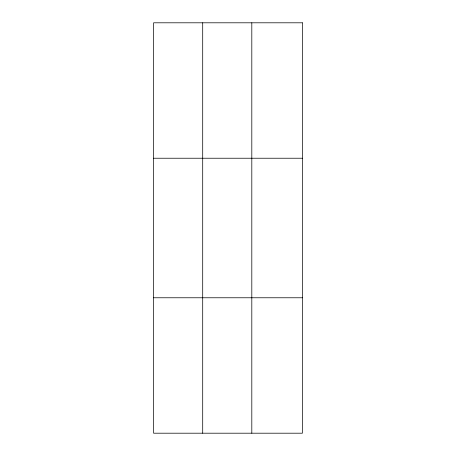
<?xml version="1.0" encoding="UTF-8"?>
<svg xmlns="http://www.w3.org/2000/svg" width="456" height="456" viewBox="0 0 456 456"><rect width="100%" height="100%" fill="white"/><g stroke="black" fill="none" stroke-linecap="round" stroke-linejoin="round"><path stroke-width="0.68" d="M202.703 22.8L202.703 433.2M251.809 22.8L251.809 433.2M153.604 158.232L302.396 158.232M153.604 297.768L302.396 297.768M302.396 22.8L302.396 433.2L153.604 433.2L153.604 22.8L302.396 22.8"/></g></svg>
